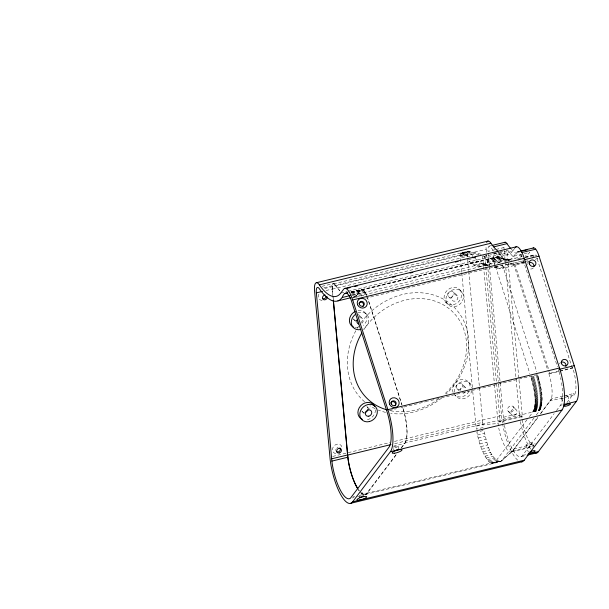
<?xml version="1.0" encoding="UTF-8"?>
<svg xmlns="http://www.w3.org/2000/svg" width="609" height="609" viewBox="0 0 609 609"><rect width="100%" height="100%" fill="white"/><g stroke="black" fill="none" stroke-linecap="round" stroke-linejoin="round"><path stroke-width="0.46" stroke-dasharray="3.04 2.28" d="M529.396 416.556C539.749 405.586 533.743 388.984 530.713 376.248M536.331 414.874C546.676 403.912 540.67 387.301 537.64 374.565L428.447 401.065M461.729 272.231L460.343 256.846L460.99 253.169L462.475 253.123L465.725 257.219M481.14 254.296L468.976 251.19L467.918 251.487L467.27 255.163L468.656 270.548M365.446 494.432L500.438 461.683L512.748 450.926L537.816 417.096M563.104 396.078L551.526 398.895L540.723 413.77M353.837 297.009A81.111 24.154 76.4 0 0 356.12 295.73C360.749 288.795 363.131 286.458 366.458 294.687L353.197 297.9M351.408 297.755A81.454 24.253 76.4 0 0 356.212 296.058L361.54 289.717A11.99 3.57 76.4 0 1 366.938 296.202M348.196 291.224L512.397 251.38L515.29 247.536M495.437 253.047A81.454 24.253 76.4 0 0 511.88 258.292L517.208 251.943A11.99 3.57 76.4 0 1 519.781 253.039L520.368 253.824A11.99 3.57 76.4 0 1 522.08 257.097M508.903 263.263C506.003 268.721 499.426 269.597 494.173 267.222M532.289 258.109L534.946 254.676A5.116 1.522 76.4 0 1 536.544 255.879M535.418 259.35L537.58 258.406L534.831 259.076M360.383 492.102A29.148 8.678 76.4 0 0 366.268 493.975L396.193 454.459M401.339 447.623L404.764 443.07L539.757 410.314M364.624 494.919A29.491 8.777 76.4 0 0 366.359 494.302L396.292 454.778M401.438 447.942L404.871 443.39A29.498 8.785 76.4 0 0 402.724 407.215L400.958 407.649M527.112 419.593L495.094 462.109C491.143 466.228 486.797 459.293 485.046 456.171C480.943 448.696 478.491 440.421 476.862 432.078L483.79 430.396C486.667 439.957 489.05 459.034 500.438 461.683M534.04 417.911L502.022 460.427L501.26 461.226L494.333 462.901M559.831 371.277L572.3 368.255L572.688 367.745A22.289 6.638 76.4 0 1 574.31 395.081L564.208 397.525M540.099 414.059L551.526 398.895M367.037 493.176L502.022 460.427L512.748 450.926L538.44 416.807M504.473 425.379A29.148 8.678 76.4 0 0 521.943 456.202L554.152 413.648M556.436 410.611L560.44 405.297A29.156 8.678 76.4 0 0 561.148 380.556M566.941 402.587L573.8 393.49L574.31 395.081M471.29 258.909L467.826 259.746C475.37 268.881 483.995 268.775 490.039 258.467C492.978 259.061 493.853 262.768 495.003 265.128M353.92 297.337L488.905 264.588C493.069 263.705 493.792 257.79 497.454 256.808L511.476 260.401M322.024 286.314L333.519 283.528M333.587 283.863L468.58 251.114M489.263 246.097L491.029 245.663M462.048 252.872L468.976 251.19L472.653 255.536M460.99 253.169L467.918 251.487M462.475 253.123L469.402 251.441M460.731 253.61L467.659 251.928M462.924 253.55L469.851 251.867M460.541 254.219L467.468 252.537M323.897 287.791L335.384 285.004L336.602 286.74A81.111 24.154 76.4 0 0 339.738 290.516M333.321 299.537L332.278 287.912A8.457 2.52 76.4 0 1 334.859 284.616L335.392 285.294L470.384 252.537L478.682 254.242M324.711 288.499L486.149 249.332A13.611 4.05 76.4 0 1 486.028 245.99M460.343 255.849L467.27 254.166L478.963 255.026M460.343 256.846L467.27 255.163M464.675 255.955L471.602 254.28M326.051 290.523L332.232 289.024L332.156 287.745A8.8 2.619 76.4 0 1 334.836 284.312L335.384 285.004M332.362 289.161L467.354 256.412L472.736 256.29M495.102 249.675L488.037 251.395L487.954 250.147A8.457 2.52 76.4 0 1 490.534 246.851L492.285 249.256A81.454 24.253 76.4 0 0 494.911 252.469M495.992 249.462L503.94 247.536L503.864 246.287M485.35 255.399L487.185 254.958M492.689 253.618L499.114 252.057M500.035 251.837L502.79 251.167M483.333 256.153L484.81 256.313L507.084 250.908L522.385 416.548L500.118 421.946L497.903 421.702L494.493 384.789M340.819 293.013L347.275 291.445M350.845 291.962L361.898 289.206M470.909 262.745L477.844 261.063L483.698 264.55L488.06 265.661M350.906 292.016L362.393 289.229M361.974 289.541L496.967 256.785M517.65 251.768L520.299 251.121M351.294 292.168L361.015 289.808M489.598 258.642L497.454 256.808L498.527 257.455L501.397 262.114L494.47 263.796M351.446 292.244L362.934 289.458M361.114 290.128L496.107 257.379L508.987 260.294M516.79 252.354L520.322 251.502M491.044 258.711L497.972 257.036M351.507 292.624L508.332 254.577M352.01 292.678L363.504 289.892M491.6 259.129L498.527 257.455L510.152 260.241M351.72 293.515L364.091 290.508M492.171 259.738L499.098 258.056L509.566 260.355M351.439 294.535L364.692 291.323M473.909 264.907L480.836 263.233L489.986 265.532M492.757 260.523L499.684 258.84L508.789 260.576M352.824 294.931L358.13 293.645M358.229 293.964L493.221 261.208L499.662 262.662M513.897 256.191L529.807 252.332L527.79 254.433A81.454 24.253 76.4 0 1 525.498 255.711M352.04 295.51L365.293 292.297M493.343 261.474L500.271 259.792L508.249 261.002M476.771 266.232L483.698 264.55L489.057 265.676M353.509 296.423L365.887 293.424M493.914 262.57L500.842 260.888L506.422 261.467M484.269 264.991L491.204 263.309L494.851 264.169M479.466 266.681L488.905 264.588M509.588 259.571L521.966 256.564M517.696 258.825L521.365 257.934M525.042 257.044L535.136 254.6M525.506 257.15L534.687 254.927M525.034 257.813L536.042 255.141M365.788 298.09L367.554 297.664L402.146 405.411M523.816 261.748L513.722 264.192L502.471 265.022L367.478 297.778L401.78 404.604M522.636 260.972L507.944 264.534L506.109 264.123M524.737 261.52L528.406 260.629M513.166 262.662L513.722 264.192L514.925 264.321L528.285 261.078M524.425 263.035L503.316 268.158L496.114 266.369M389.471 410.436L396.543 408.723M427.526 401.285L402.648 407.322A29.156 8.678 76.4 0 1 404.764 443.07M530.934 376.963L537.869 375.281M531.155 377.679L538.082 375.997M558.917 371.079L548.823 373.53A22.312 6.646 76.4 0 1 550.445 400.867L563.295 397.753M559.838 370.858L572.688 367.745M548.808 373.492L550.026 373.66L558.94 371.498M531.375 378.395L538.303 376.72M531.581 379.125L538.508 377.443M531.786 379.856L538.714 378.174M531.992 380.587L538.919 378.905M532.182 381.325L539.11 379.643M532.373 382.064L539.3 380.381M532.555 382.802L539.483 381.12M532.738 383.541L539.665 381.866M532.905 384.287L539.833 382.604M533.073 385.033L540 383.35M533.233 385.771L540.16 384.096M533.385 386.517L540.312 384.835M533.537 387.255L540.465 385.581M533.674 388.002L540.602 386.319M533.811 388.74L540.739 387.058M533.941 389.471L540.868 387.788M534.055 390.202L540.99 388.527M534.169 390.932L541.104 389.25M534.283 391.656L541.211 389.981M534.382 392.379L541.31 390.696M534.474 393.094L541.401 391.412M534.557 393.802L541.492 392.12M534.641 394.51L541.568 392.828M534.71 395.203L541.637 393.521M534.778 395.896L541.706 394.213M534.831 396.581L541.766 394.898M534.885 397.251L541.812 395.568M534.93 397.921L541.858 396.238M534.961 398.575L541.888 396.893M534.991 399.222L541.919 397.54M535.014 399.862L541.941 398.179M535.022 400.486L541.957 398.811M535.029 401.11L541.957 399.428M535.029 401.712L541.957 400.029M535.022 402.305L541.949 400.623M535.006 402.892L541.934 401.209M563.995 395.865L573.8 393.49M534.976 403.462L541.911 401.78M534.946 404.018L541.873 402.336M534.908 404.566L541.835 402.884M534.862 405.099L541.789 403.417M534.809 405.617L541.736 403.934M534.748 406.119L541.675 404.437M534.679 406.606L541.607 404.924M534.603 407.078L541.53 405.396M332.681 456.423L389.874 442.545M394.487 441.426L501.496 415.46L498.444 382.429M534.519 407.535L541.454 405.86M534.436 407.984L541.363 406.302M534.337 408.411L541.264 406.728M534.23 408.822L541.157 407.139M534.123 409.218L541.051 407.535M534.002 409.598L540.929 407.916M394.678 443.679L482.686 422.326L479.374 386.509M503.978 422.448A29.148 8.678 76.4 0 1 503.59 419.578L503.369 417.31L519.271 413.45L505.508 264.504M533.88 409.956L540.807 408.274M533.75 410.299L540.678 408.624M533.613 410.626L540.541 408.951M533.469 410.938L540.396 409.256M533.317 411.235L540.244 409.553M533.164 411.501L540.092 409.827M532.997 411.76L539.924 410.078M560.44 405.297L562.206 404.871M393.376 446.176L404.871 443.39M482.686 422.326L483.295 427.465L476.367 429.147L475.979 426.277L482.907 424.595L498.086 423.59A22.274 6.63 76.4 0 0 498.383 425.782M522.385 416.548L521.768 415.917L497.903 421.702L498.086 423.59M477.464 435.047L484.391 433.364M478.164 438.016L485.091 436.333M478.956 440.954L485.883 439.272M479.823 443.824L486.758 442.142M480.767 446.603L487.695 444.92M481.772 449.252L488.7 447.577M482.83 451.749L489.758 450.066M483.927 454.063L490.854 452.38M513.829 448.947L535.212 443.763M485.046 456.171L491.973 454.489M512.748 450.926L533.857 445.803M486.18 458.044L493.107 456.369M511.484 451.939L532.601 446.816M487.322 459.673L494.249 457.991M488.448 461.028L495.376 459.346M489.552 462.102L496.48 460.419M490.618 462.878L497.553 461.196M522.705 455.41L527.128 454.337M352.992 496.929L354.758 496.502M359.181 495.429L367.136 493.496M491.646 463.35L498.573 461.668M521.121 456.666L526.427 455.38M352.276 497.979L354.042 497.553M357.574 496.693L360.231 496.053M565.594 396.01L565.913 395.941A3.433 0.776 -17.8 0 1 567.908 396.124A3.433 0.776 -17.8 0 1 565.692 397.532M509.862 263.301L513.387 263.233M501.237 265.684L505.797 266.772M494.379 267.031L500.59 268.607M494.561 266.689L497.66 268.112M474.754 258.064L477.844 261.063M506.46 250.276L507.084 250.908M498.984 253.39L502.105 256.534M494.173 258.277L497.294 261.421M460.031 290.044A9.432 8.077 -44.7 0 1 453.629 304.645A9.432 8.077 -44.7 0 1 444.874 293.721A9.432 8.077 -44.7 0 1 460.031 290.044L461.904 291.932A9.432 8.077 -44.7 0 1 455.502 306.533A9.432 8.077 -44.7 0 1 446.747 295.609A9.432 8.077 -44.7 0 1 461.904 291.932M453.583 292.031A3.433 2.938 -44.7 0 1 451.261 297.344A3.433 2.938 -44.7 0 1 448.072 293.371A3.433 2.938 -44.7 0 1 453.583 292.031L457.329 295.807A3.433 2.938 -44.7 0 1 454.999 301.12A3.433 2.938 -44.7 0 1 451.817 297.146A3.433 2.938 -44.7 0 1 457.329 295.807M448.361 296.461L452.106 300.237M445.659 302.231L447.531 304.119M513.136 406.591L516.257 409.743M508.325 411.478L511.446 414.63M468.542 382.132L470.407 384.02M462.094 384.119A3.433 2.938 -44.7 0 1 459.765 389.433A3.433 2.938 -44.7 0 1 456.583 385.459A3.433 2.938 -44.7 0 1 462.094 384.119L465.839 387.895M456.872 388.55L460.61 392.325M454.794 394.944L456.042 396.208M365.37 313.011L367.242 314.899M359.554 315.629L362.667 318.773M353.7 319.428L355.572 321.316M367.433 407.086L369.929 409.606M362.21 411.517L365.331 414.668M507.571 249.994L508.408 251.19A88.328 26.301 76.4 0 0 515.176 258.543M483.706 255.78L484.543 256.975A88.328 26.301 76.4 0 0 491.311 264.336M335.392 285.294L336.61 287.029A81.454 24.253 76.4 0 0 339.761 290.82M537.199 258.916L572.3 368.255M567.885 396.002L569.872 402.184M523.154 260.005L557.448 366.831M561.384 398.164L563.081 403.47M514.925 264.321L549.158 370.95M549.447 371.848L550.026 373.66M513.722 264.192L548.229 371.68M502.471 265.022L536.765 371.855M495.543 266.704L529.838 373.53M532.563 442.994A3.433 0.776 -17.8 0 1 527.569 445.179A3.433 0.776 -17.8 0 1 527.729 443.717A3.433 0.776 -17.8 0 1 532.563 442.994L533.69 446.443M526.024 445.012L528.292 452.084M398.126 446.169L398.948 448.711M393.505 448.597L394.046 450.287M362.812 493.077L363.626 495.619M521.768 415.917L521.951 417.797M519.271 413.45L519.5 415.719A29.148 8.678 76.4 0 0 519.888 418.589M501.496 415.46L501.747 418.01A34.294 10.208 76.4 0 0 502.486 423.11M475.979 426.277L472.447 388.184M503.94 247.536L504.206 250.36M504.29 251.304L505.424 263.56M488.205 253.275L489.339 265.532M489.43 266.476L503.369 417.31M486.149 249.332L487.626 265.379M487.976 269.155L498.36 381.485M484.81 256.313L500.118 421.946M482.594 256.069L494.401 383.845M468.747 271.492L479.283 385.566M461.82 273.175L472.356 387.248M332.232 289.024L333.283 300.336M517.719 460.168A34.294 10.208 76.4 0 1 502.79 424.846M512.397 251.38A76.308 22.716 76.4 0 1 498.672 251.852M558.324 369.549A29.156 8.678 76.4 0 1 558.765 370.98M558.986 371.696A29.156 8.678 76.4 0 1 560.349 376.842M560.516 377.588A29.156 8.678 76.4 0 1 560.996 379.818M335.688 450.477A2.573 2.2 -44.7 0 1 335.704 449.495M336.282 448.323A2.573 2.2 -44.7 0 1 336.465 448.125M337.097 447.63A2.573 2.2 -44.7 0 1 338.079 447.295M335.742 453.621A5.146 4.408 -44.7 0 1 332.583 448.742A5.146 4.408 -44.7 0 1 337.531 444.144A5.146 4.408 -44.7 0 1 342.068 447.744M322.07 300.458A5.146 4.408 -44.7 0 1 319.017 293.888M359.79 496.32A2.573 0.586 -17.8 0 1 360.01 496.221M362.005 495.581A2.573 0.586 -17.8 0 1 362.462 495.498M363.71 329.842A60.877 52.115 -44.7 0 1 449.609 309.106A60.877 52.115 -44.7 0 1 443.687 394.906M438.746 398.903A60.877 52.115 -44.7 0 1 390.11 410.641M360.992 322.679A65.163 55.784 -44.7 0 1 451.094 304.439A65.163 55.784 -44.7 0 1 446.085 394.092M441.594 398.02A65.163 55.784 -44.7 0 1 390.719 413.344M385.573 412.377A65.163 55.784 -44.7 0 1 378.204 410.032M375.098 408.654A65.163 55.784 -44.7 0 1 369.952 405.777M364.578 401.78A65.163 55.784 -44.7 0 1 356.805 329.043M357.239 328.32A65.163 55.784 -44.7 0 1 358.579 326.165M522.111 256.069A81.454 24.253 76.4 0 1 511.347 249.188M530.835 449.115A29.148 8.678 76.4 0 1 520.383 421.519M524.456 262.814A88.328 26.301 76.4 0 1 518.419 260.896M529.663 260.979A88.328 26.301 76.4 0 1 527.181 262.365M533.926 446.138A22.274 6.63 76.4 0 1 522.248 419.989M512.116 451.589A22.274 6.63 76.4 0 1 498.763 428.028M359.31 315.668A3.433 2.938 -44.7 0 1 359.462 317.266M355.77 320.403A3.433 2.938 -44.7 0 1 353.311 318.758M358.358 314.48A3.433 2.938 -44.7 0 1 358.929 314.998M366.869 406.568A3.433 2.938 -44.7 0 1 368.003 408.532M364.273 412.491A3.433 2.938 -44.7 0 1 361.822 410.847M460.046 390.887A3.433 2.938 -44.7 0 1 462.939 387.019A3.433 2.938 -44.7 0 1 466.41 389.341M465.679 391.754A3.433 2.938 -44.7 0 1 461.18 392.843M358.161 310.438A9.432 8.077 -44.7 0 1 366.557 315.188A9.432 8.077 -44.7 0 1 363.246 325.412M358.206 327.764A9.432 8.077 -44.7 0 1 355.199 327.711M375.479 409.819A9.432 8.077 -44.7 0 1 365.187 419.959M453.104 392.478A9.432 8.077 -44.7 0 1 460.564 379.712A9.432 8.077 -44.7 0 1 470.011 388.375M468.976 391.366A9.432 8.077 -44.7 0 1 454.634 394.845M454.474 392.234A9.432 8.077 -44.7 0 1 462.437 381.599A9.432 8.077 -44.7 0 1 471.975 387.986M471.884 390.262A9.432 8.077 -44.7 0 1 464.393 398.522A9.432 8.077 -44.7 0 1 455.273 395.02M357.765 312.98A9.432 8.077 -44.7 0 1 368.43 317.076A9.432 8.077 -44.7 0 1 363.078 328.662M359.774 317.898A3.433 2.938 -44.7 0 1 363.055 319.443A3.433 2.938 -44.7 0 1 361.898 323.288M497.918 252.765A3.433 2.938 -44.7 0 1 499.197 257.226A3.433 2.938 -44.7 0 1 494.325 258.414A3.433 2.938 -44.7 0 1 494.736 253.534M495.635 252.963A3.433 2.938 -44.7 0 1 496.289 252.735M563.348 398.217A3.433 0.776 -17.8 0 1 561.361 398.088A3.433 0.776 -17.8 0 1 563.256 396.764M559.557 363.976A3.433 3.182 37 0 1 560.257 362.85M533.37 267.861A3.433 3.182 37 0 1 528.993 268.447M527.501 264.496A3.433 3.182 37 0 1 528.201 263.377M363.649 494.752A29.491 8.777 76.4 0 1 361.525 493.488M359.264 491.037A29.491 8.777 76.4 0 1 358.495 489.963M393.589 447.272A2.573 0.586 -17.8 0 1 397.312 446.009A2.573 0.586 -17.8 0 1 397.205 446.976A2.573 0.586 -17.8 0 1 393.521 447.904M360.939 493.092A2.573 0.586 -17.8 0 1 362.774 493.244A2.573 0.586 -17.8 0 1 360.033 494.569M359.257 490.747A29.148 8.678 76.4 0 1 358.115 489.118M511.02 412.133A3.433 2.938 -44.7 0 0 513.349 406.82A3.433 2.938 -44.7 0 0 507.837 408.159A3.433 2.938 -44.7 0 0 511.02 412.133M499.981 262.076A3.433 2.938 -44.7 0 0 502.311 256.762A3.433 2.938 -44.7 0 0 496.799 258.102A3.433 2.938 -44.7 0 0 499.981 262.076M514.141 415.277A3.433 2.938 -44.7 0 0 516.462 409.971A3.433 2.938 -44.7 0 0 510.951 411.303A3.433 2.938 -44.7 0 0 514.141 415.277"/><path stroke-width="0.91" d="M342.22 297.504C345.737 287.714 350.479 296.918 351.644 301.524L386.814 411.075A29.498 8.785 76.4 0 1 388.961 447.25L350.457 498.162A29.491 8.777 76.4 0 1 331.882 461.104L316.246 291.604A8.8 2.619 76.4 0 1 318.926 288.171L320.692 290.6A81.111 24.154 76.4 0 0 340.21 299.59L342.22 297.504L350.175 295.571M497.964 251.273A76.308 22.716 76.4 0 1 492.118 244.917L490.93 243.227L319.352 284.852A13.611 4.05 76.4 0 0 314.564 290.965L330.169 459.643A34.294 10.208 76.4 0 0 340.172 493.617A34.294 10.208 76.4 0 0 352.626 501.846L390.392 451.703L561.97 410.07A34.294 10.208 76.4 0 0 559.481 368.011L524.258 258.315A17.151 5.108 76.4 0 0 519.515 248.571L518.701 247.703A17.151 5.108 76.4 0 0 515.29 247.536M521.319 461.828A34.294 10.208 76.4 0 0 524.212 460.221L561.97 410.07M535.166 452.791A29.148 8.678 76.4 0 0 537.854 452.342L576.35 401.438A29.156 8.678 76.4 0 0 574.234 365.689L538.516 254.57A11.99 3.57 76.4 0 0 536.278 249.964L535.692 249.18A11.99 3.57 76.4 0 0 533.119 248.084M487.131 241.621L487.573 241.225A13.611 4.05 76.4 0 1 490.93 243.227M316.558 282.698L488.144 241.065M491.912 245.45L505.173 242.23M493.716 246.881L506.977 243.661L508.188 245.397A81.454 24.253 76.4 0 0 510.822 248.609M316.33 292.883L322.511 291.384M344.884 288.384L516.47 246.752M347.404 288.27L350.167 287.6M354.781 286.481L357.552 285.811M392.607 277.301L395.37 276.631M410.131 273.053L412.894 272.383M455.334 262.083L458.097 261.413M472.858 257.835L475.629 257.158M345.539 293.249L347.754 292.632M520.299 251.121L533.56 247.909M345.105 293.667L347.754 293.02M521.205 251.289L527.394 249.781M521.548 252.613L535.722 249.218M337.926 300.869L350.297 297.862M319.352 284.852L320.532 286.55A76.308 22.716 76.4 0 0 340.819 293.013L343.712 289.168A17.151 5.108 76.4 0 1 352.68 299.94L524.258 258.315M524.037 259.792L539.064 256.145M390.392 451.703A34.294 10.208 76.4 0 0 387.895 409.644L559.481 368.011M559.207 369.336L574.234 365.689M331.661 458.821L347.572 454.961L333.283 300.336M357.742 488.525A29.148 8.678 76.4 0 1 347.914 457.344L347.693 455.083L390.993 444.578M563.972 404.445L576.35 401.438M331.882 461.104L347.792 457.245L347.572 454.961M528.011 454.124L538.615 451.551M527.31 455.159L537.031 452.799M352.626 501.846L524.212 460.221M350.799 503.285L522.377 461.652M506.977 243.661L506.444 242.991A8.457 2.52 76.4 0 0 504.511 242.61M352.68 299.94L387.895 409.644M333.405 300.473L347.693 455.083M486.66 242.39A13.611 4.05 76.4 0 1 487.071 241.674M339.997 447.996A2.573 2.2 -44.7 0 1 336.412 451.642M326.264 296.355A2.573 2.2 -44.7 0 1 322.443 298.555M398.712 449.099A2.573 0.586 -17.8 0 1 398.591 449.191M397.433 449.785A2.573 0.586 -17.8 0 1 396.17 450.203M395.431 450.378A2.573 0.586 -17.8 0 1 394.997 450.439M363.39 496A2.573 0.586 -17.8 0 1 363.268 496.091M362.111 496.685A2.573 0.586 -17.8 0 1 360.848 497.111M360.353 497.233A2.573 0.586 -17.8 0 1 359.675 497.347M387.354 409.971A60.877 52.115 -44.7 0 1 361.822 332.917M357.414 320.007A3.433 2.938 -44.7 0 1 356.6 320.311M367.973 409.355A3.433 2.938 -44.7 0 1 365.111 412.4M353.814 327.292A9.432 8.077 -44.7 0 1 349.429 319.717A9.432 8.077 -44.7 0 1 355.161 311.427M362.325 419.38A9.432 8.077 -44.7 0 1 360.741 405.731A9.432 8.077 -44.7 0 1 374.649 406.287M360.848 329.499A9.432 8.077 -44.7 0 1 351.812 325.244A9.432 8.077 -44.7 0 1 355.001 314.678M358.716 324.057A3.433 2.938 -44.7 0 1 357.605 319.344M529.99 451.802A3.433 0.776 -17.8 0 1 534.603 450.637A3.433 0.776 -17.8 0 1 533.492 452.114A3.433 0.776 -17.8 0 1 528.962 453.172M561.072 362.271A3.433 3.182 37 0 1 565.906 366.466M529.015 262.791A3.433 3.182 37 0 1 534.002 266.331M357.734 488.783A29.491 8.777 76.4 0 1 347.792 457.245M327.269 296.865A2.573 2.2 -44.7 0 1 324.932 299.803A2.573 2.2 -44.7 0 1 322.488 297.694A2.573 2.2 -44.7 0 1 325.168 295.053M358.983 303.236A2.573 2.383 37 0 1 362.736 302.84A2.573 2.383 37 0 1 362.819 306.571M390.704 403.143A2.573 2.383 37 0 1 394.343 402.047A2.573 2.383 37 0 1 394.936 405.853M568.471 403.896L568.151 403.965A3.433 0.776 -17.8 0 0 563.972 406.165A3.433 0.776 -17.8 0 0 569.24 405.046A3.433 0.776 -17.8 0 0 568.471 403.896M359.477 304.629A2.573 2.383 37 0 0 363.794 305.391A2.573 2.383 37 0 0 362.043 301.386A2.573 2.383 37 0 0 359.477 304.629M357.643 304.843A5.146 4.773 37 0 0 366.275 306.365A5.146 4.773 37 0 0 362.774 298.357A5.146 4.773 37 0 0 357.643 304.843M391.404 404.079A2.573 2.383 37 0 0 395.721 404.84A2.573 2.383 37 0 0 393.97 400.836A2.573 2.383 37 0 0 391.404 404.079M389.577 404.292A5.146 4.773 37 0 0 398.21 405.815A5.146 4.773 37 0 0 394.701 397.806A5.146 4.773 37 0 0 389.577 404.292M394.533 453.233A5.146 1.165 -17.8 0 0 402.016 449.96A5.146 1.165 -17.8 0 0 394.777 451.041A5.146 1.165 -17.8 0 0 394.533 453.233M359.211 500.134A5.146 1.165 -17.8 0 0 366.702 496.86A5.146 1.165 -17.8 0 0 359.455 497.949A5.146 1.165 -17.8 0 0 359.211 500.134M368.856 416.175A3.433 2.938 -44.7 0 0 371.178 410.862A3.433 2.938 -44.7 0 0 365.666 412.202A3.433 2.938 -44.7 0 0 368.856 416.175M369.351 421.588A9.432 8.077 -44.7 0 0 375.753 406.987A9.432 8.077 -44.7 0 0 360.597 410.664A9.432 8.077 -44.7 0 0 369.351 421.588M529.548 264.283A3.433 3.182 37 0 0 535.303 265.303A3.433 3.182 37 0 0 532.966 259.959A3.433 3.182 37 0 0 529.548 264.283M561.605 363.756A3.433 3.182 37 0 0 567.36 364.776A3.433 3.182 37 0 0 565.023 359.439A3.433 3.182 37 0 0 561.605 363.756M339.251 452.989A2.573 2.2 -44.7 0 0 340.994 449.008A2.573 2.2 -44.7 0 0 336.868 450.005A2.573 2.2 -44.7 0 0 339.251 452.989"/></g></svg>
